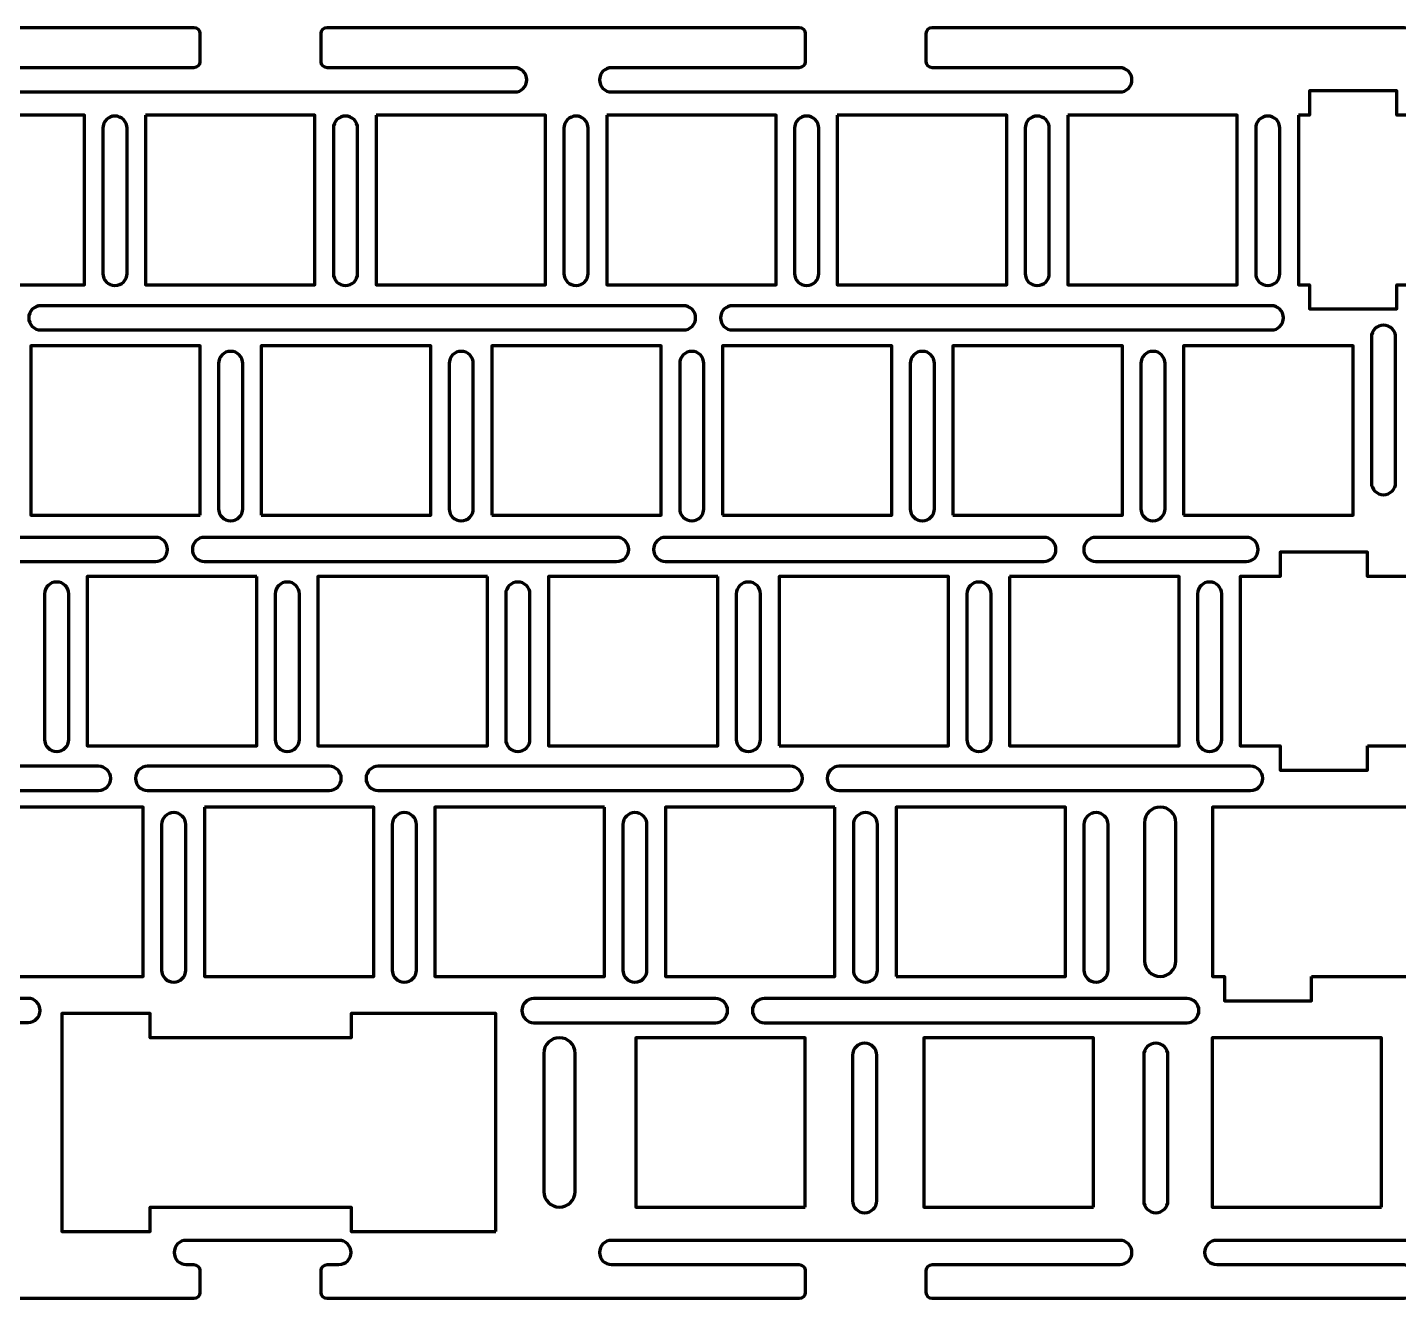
# Model space of a CAD drawing. Header units: millimetres. Extents: x -62 to 277, y -192 to -87.
# Drawn here: x 88.6 to 201.8, y -192.2 to -87.2 of the extents above; entities that cross this region are included whole.
import ezdxf

# ---------------------------------------------------------------- set-up
doc = ezdxf.new("R2010")
doc.units = ezdxf.units.MM
doc.header["$MEASUREMENT"] = 0
doc.layers.add('Layer 1', color=7, linetype='Continuous', lineweight=0)

msp = doc.modelspace()

# ---------------------------------------------------------------- linework, layer by layer
at = {"layer": 'Layer 1', "color": 18, "lineweight": 70, "true_color": 0x010101}
for points, knots in [([(274.63, -134.7), (274.63, -134.7), (276.71, -134.7), (276.71, -134.7), (276.98, -134.7), (277.21, -134.48), (277.21, -134.2), (277.21, -134.2), (277.21, -95.2), (277.21, -95.2), (277.21, -94.92), (276.98, -94.7), (276.71, -94.7), (276.71, -94.7), (274.63, -94.7), (274.63, -94.7), (274.35, -94.7), (274.13, -94.92), (274.13, -95.2), (274.13, -95.2), (274.13, -110.7), (274.13, -110.7), (274.13, -111.25), (273.68, -111.7), (273.13, -111.7), (272.57, -111.7), (272.13, -111.25), (272.13, -110.7), (272.13, -110.7), (272.13, -93.03), (272.13, -93.03), (272.13, -92.76), (271.9, -92.53), (271.63, -92.53), (271.63, -92.53), (232.02, -92.53), (232.02, -92.53), (231.47, -92.53), (231.02, -92.09), (231.02, -91.53), (231.02, -90.98), (231.47, -90.53), (232.02, -90.53), (232.02, -90.53), (252.31, -90.53), (252.31, -90.53), (252.58, -90.53), (252.81, -90.31), (252.81, -90.03), (252.81, -90.03), (252.81, -87.7), (252.81, -87.7), (252.81, -87.42), (252.58, -87.2), (252.31, -87.2), (252.31, -87.2), (213.31, -87.2), (213.31, -87.2), (213.03, -87.2), (212.81, -87.42), (212.81, -87.7), (212.81, -87.7), (212.81, -90.03), (212.81, -90.03), (212.81, -90.31), (213.03, -90.53), (213.31, -90.53), (213.31, -90.53), (214.62, -90.53), (214.62, -90.53), (215.17, -90.53), (215.62, -90.98), (215.62, -91.53), (215.62, -92.09), (215.17, -92.53), (214.62, -92.53), (214.62, -92.53), (212.81, -92.53), (212.81, -92.53), (212.81, -92.53), (203.31, -92.53), (203.31, -92.53), (203.03, -92.53), (202.81, -92.31), (202.81, -92.03), (202.81, -92.03), (202.81, -87.7), (202.81, -87.7), (202.81, -87.42), (202.58, -87.2), (202.31, -87.2), (202.31, -87.2), (163.31, -87.2), (163.31, -87.2), (163.03, -87.2), (162.81, -87.42), (162.81, -87.7), (162.81, -87.7), (162.81, -90.03), (162.81, -90.03), (162.81, -90.31), (163.03, -90.53), (163.31, -90.53), (163.31, -90.53), (178.81, -90.53), (178.81, -90.53), (179.36, -90.53), (179.81, -90.98), (179.81, -91.53), (179.81, -92.09), (179.36, -92.53), (178.81, -92.53), (178.81, -92.53), (162.81, -92.53), (162.81, -92.53), (162.81, -92.53), (136.81, -92.53), (136.81, -92.53), (136.26, -92.53), (135.81, -92.09), (135.81, -91.53), (135.81, -90.98), (136.26, -90.53), (136.81, -90.53), (136.81, -90.53), (152.31, -90.53), (152.31, -90.53), (152.58, -90.53), (152.81, -90.31), (152.81, -90.03), (152.81, -90.03), (152.81, -87.7), (152.81, -87.7), (152.81, -87.42), (152.58, -87.2), (152.31, -87.2), (152.31, -87.2), (113.31, -87.2), (113.31, -87.2), (113.03, -87.2), (112.81, -87.42), (112.81, -87.7), (112.81, -87.7), (112.81, -90.03), (112.81, -90.03), (112.81, -90.31), (113.03, -90.53), (113.31, -90.53), (113.31, -90.53), (128.81, -90.53), (128.81, -90.53), (129.36, -90.53), (129.81, -90.98), (129.81, -91.53), (129.81, -92.09), (129.36, -92.53), (128.81, -92.53), (128.81, -92.53), (112.81, -92.53), (112.81, -92.53), (112.81, -92.53), (86.81, -92.53), (86.81, -92.53), (86.26, -92.53), (85.81, -92.09), (85.81, -91.53), (85.81, -90.98), (86.26, -90.53), (86.81, -90.53), (86.81, -90.53), (102.31, -90.53), (102.31, -90.53), (102.58, -90.53), (102.81, -90.31), (102.81, -90.03), (102.81, -90.03), (102.81, -87.7), (102.81, -87.7), (102.81, -87.42), (102.58, -87.2), (102.31, -87.2), (102.31, -87.2), (63.31, -87.2), (63.31, -87.2), (63.03, -87.2), (62.81, -87.42), (62.81, -87.7), (62.81, -87.7), (62.81, -90.03), (62.81, -90.03), (62.81, -90.31), (63.03, -90.53), (63.31, -90.53), (63.31, -90.53), (78.81, -90.53), (78.81, -90.53), (79.36, -90.53), (79.81, -90.98), (79.81, -91.53), (79.81, -92.09), (79.36, -92.53), (78.81, -92.53), (78.81, -92.53), (62.81, -92.53), (62.81, -92.53), (62.81, -92.53), (36.81, -92.53), (36.81, -92.53), (36.26, -92.53), (35.81, -92.09), (35.81, -91.53), (35.81, -90.98), (36.26, -90.53), (36.81, -90.53), (36.81, -90.53), (52.31, -90.53), (52.31, -90.53), (52.58, -90.53), (52.81, -90.31), (52.81, -90.03), (52.81, -90.03), (52.81, -87.7), (52.81, -87.7), (52.81, -87.42), (52.58, -87.2), (52.31, -87.2), (52.31, -87.2), (13.31, -87.2), (13.31, -87.2), (13.03, -87.2), (12.81, -87.42), (12.81, -87.7), (12.81, -87.7), (12.81, -90.03), (12.81, -90.03), (12.81, -90.31), (13.03, -90.53), (13.31, -90.53), (13.31, -90.53), (28.81, -90.53), (28.81, -90.53), (29.36, -90.53), (29.81, -90.98), (29.81, -91.53), (29.81, -92.09), (29.36, -92.53), (28.81, -92.53), (28.81, -92.53), (13.08, -92.53), (13.08, -92.53), (13.08, -92.53), (12.81, -92.53), (12.81, -92.53), (12.81, -92.53), (-13.19, -92.53), (-13.19, -92.53), (-13.74, -92.53), (-14.19, -92.09), (-14.19, -91.53), (-14.19, -90.98), (-13.74, -90.53), (-13.19, -90.53), (-13.19, -90.53), (2.31, -90.53), (2.31, -90.53), (2.58, -90.53), (2.81, -90.31), (2.81, -90.03), (2.81, -90.03), (2.81, -87.7), (2.81, -87.7), (2.81, -87.42), (2.58, -87.2), (2.31, -87.2), (2.31, -87.2), (-38.89, -87.2), (-38.89, -87.2), (-39.17, -87.2), (-39.39, -87.42), (-39.39, -87.7), (-39.39, -87.7), (-39.39, -88.7), (-39.39, -88.7), (-39.39, -90.25), (-40.65, -91.5), (-42.19, -91.5), (-43.74, -91.5), (-44.99, -90.25), (-44.99, -88.7), (-44.99, -88.7), (-44.99, -87.7), (-44.99, -87.7), (-44.99, -87.42), (-45.22, -87.2), (-45.49, -87.2), (-45.49, -87.2), (-49.5, -87.2), (-49.5, -87.2), (-49.78, -87.2), (-50, -87.42), (-50, -87.7), (-50, -87.7), (-50, -90.03), (-50, -90.03), (-50, -90.31), (-49.78, -90.53), (-49.5, -90.53), (-49.5, -90.53), (-46.32, -90.53), (-46.32, -90.53), (-45.77, -90.53), (-45.32, -90.98), (-45.32, -91.53), (-45.32, -92.09), (-45.77, -92.53), (-46.32, -92.53), (-46.32, -92.53), (-55.02, -92.53), (-55.02, -92.53), (-55.3, -92.53), (-55.52, -92.76), (-55.52, -93.03), (-55.52, -93.03), (-55.52, -110.7), (-55.52, -110.7), (-55.52, -111.25), (-55.97, -111.7), (-56.52, -111.7), (-57.07, -111.7), (-57.52, -111.25), (-57.52, -110.7), (-57.52, -110.7), (-57.52, -95.2), (-57.52, -95.2), (-57.52, -94.92), (-57.75, -94.7), (-58.02, -94.7), (-58.02, -94.7), (-61.09, -94.7), (-61.09, -94.7), (-61.37, -94.7), (-61.59, -94.92), (-61.59, -95.2), (-61.59, -95.2), (-61.59, -134.2), (-61.59, -134.2), (-61.59, -134.48), (-61.37, -134.7), (-61.09, -134.7), (-61.09, -134.7), (-58.02, -134.7), (-58.02, -134.7), (-57.75, -134.7), (-57.52, -134.48), (-57.52, -134.2), (-57.52, -134.2), (-57.52, -118.7), (-57.52, -118.7), (-57.52, -118.15), (-57.07, -117.7), (-56.52, -117.7), (-55.97, -117.7), (-55.52, -118.15), (-55.52, -118.7), (-55.52, -118.7), (-55.52, -160.7), (-55.52, -160.7), (-55.52, -161.25), (-55.97, -161.7), (-56.52, -161.7), (-57.07, -161.7), (-57.52, -161.25), (-57.52, -160.7), (-57.52, -160.7), (-57.52, -145.2), (-57.52, -145.2), (-57.52, -144.92), (-57.75, -144.7), (-58.02, -144.7), (-58.02, -144.7), (-61.09, -144.7), (-61.09, -144.7), (-61.37, -144.7), (-61.59, -144.92), (-61.59, -145.2), (-61.59, -145.2), (-61.59, -184.2), (-61.59, -184.2), (-61.59, -184.48), (-61.37, -184.7), (-61.09, -184.7), (-61.09, -184.7), (-58.02, -184.7), (-58.02, -184.7), (-57.75, -184.7), (-57.52, -184.48), (-57.52, -184.2), (-57.52, -184.2), (-57.52, -168.7), (-57.52, -168.7), (-57.52, -168.15), (-57.07, -167.7), (-56.52, -167.7), (-55.97, -167.7), (-55.52, -168.15), (-55.52, -168.7), (-55.52, -168.7), (-55.52, -186.89), (-55.52, -186.89), (-55.52, -187.17), (-55.3, -187.39), (-55.02, -187.39), (-55.02, -187.39), (-21.19, -187.39), (-21.19, -187.39), (-20.64, -187.39), (-20.19, -187.84), (-20.19, -188.39), (-20.19, -188.95), (-20.64, -189.39), (-21.19, -189.39), (-21.19, -189.39), (-36.69, -189.39), (-36.69, -189.39), (-36.97, -189.39), (-37.19, -189.62), (-37.19, -189.89), (-37.19, -189.89), (-37.19, -191.7), (-37.19, -191.7), (-37.19, -191.98), (-36.97, -192.2), (-36.69, -192.2), (-36.69, -192.2), (2.31, -192.2), (2.31, -192.2), (2.58, -192.2), (2.81, -191.98), (2.81, -191.7), (2.81, -191.7), (2.81, -189.89), (2.81, -189.89), (2.81, -189.62), (2.58, -189.39), (2.31, -189.39), (2.31, -189.39), (-13.19, -189.39), (-13.19, -189.39), (-13.74, -189.39), (-14.19, -188.95), (-14.19, -188.39), (-14.19, -187.84), (-13.74, -187.39), (-13.19, -187.39), (-13.19, -187.39), (16.38, -187.39), (16.38, -187.39), (16.93, -187.39), (17.38, -187.84), (17.38, -188.39), (17.38, -188.95), (16.93, -189.39), (16.38, -189.39), (16.38, -189.39), (13.31, -189.39), (13.31, -189.39), (13.03, -189.39), (12.81, -189.62), (12.81, -189.89), (12.81, -189.89), (12.81, -191.7), (12.81, -191.7), (12.81, -191.98), (13.03, -192.2), (13.31, -192.2), (13.31, -192.2), (52.31, -192.2), (52.31, -192.2), (52.58, -192.2), (52.81, -191.98), (52.81, -191.7), (52.81, -191.7), (52.81, -187.89), (52.81, -187.89), (52.81, -187.62), (53.03, -187.39), (53.31, -187.39), (53.31, -187.39), (78.81, -187.39), (78.81, -187.39), (79.36, -187.39), (79.81, -187.84), (79.81, -188.39), (79.81, -188.95), (79.36, -189.39), (78.81, -189.39), (78.81, -189.39), (63.31, -189.39), (63.31, -189.39), (63.03, -189.39), (62.81, -189.62), (62.81, -189.89), (62.81, -189.89), (62.81, -191.7), (62.81, -191.7), (62.81, -191.98), (63.03, -192.2), (63.31, -192.2), (63.31, -192.2), (102.31, -192.2), (102.31, -192.2), (102.58, -192.2), (102.81, -191.98), (102.81, -191.7), (102.81, -191.7), (102.81, -189.89), (102.81, -189.89), (102.81, -189.62), (102.58, -189.39), (102.31, -189.39), (102.31, -189.39), (101.67, -189.39), (101.67, -189.39), (101.11, -189.39), (100.67, -188.95), (100.67, -188.39), (100.67, -187.84), (101.11, -187.39), (101.67, -187.39), (101.67, -187.39), (114.29, -187.39), (114.29, -187.39), (114.84, -187.39), (115.29, -187.84), (115.29, -188.39), (115.29, -188.95), (114.84, -189.39), (114.29, -189.39), (114.29, -189.39), (113.31, -189.39), (113.31, -189.39), (113.03, -189.39), (112.81, -189.62), (112.81, -189.89), (112.81, -189.89), (112.81, -191.7), (112.81, -191.7), (112.81, -191.98), (113.03, -192.2), (113.31, -192.2), (113.31, -192.2), (152.31, -192.2), (152.31, -192.2), (152.58, -192.2), (152.81, -191.98), (152.81, -191.7), (152.81, -191.7), (152.81, -189.89), (152.81, -189.89), (152.81, -189.62), (152.58, -189.39), (152.31, -189.39), (152.31, -189.39), (136.81, -189.39), (136.81, -189.39), (136.26, -189.39), (135.81, -188.95), (135.81, -188.39), (135.81, -187.84), (136.26, -187.39), (136.81, -187.39), (136.81, -187.39), (178.81, -187.39), (178.81, -187.39), (179.36, -187.39), (179.81, -187.84), (179.81, -188.39), (179.81, -188.95), (179.36, -189.39), (178.81, -189.39), (178.81, -189.39), (163.31, -189.39), (163.31, -189.39), (163.03, -189.39), (162.81, -189.62), (162.81, -189.89), (162.81, -189.89), (162.81, -191.7), (162.81, -191.7), (162.81, -191.98), (163.03, -192.2), (163.31, -192.2), (163.31, -192.2), (202.31, -192.2), (202.31, -192.2), (202.58, -192.2), (202.81, -191.98), (202.81, -191.7), (202.81, -191.7), (202.81, -189.89), (202.81, -189.89), (202.81, -189.62), (202.58, -189.39), (202.31, -189.39), (202.31, -189.39), (186.81, -189.39), (186.81, -189.39), (186.26, -189.39), (185.81, -188.95), (185.81, -188.39), (185.81, -187.84), (186.26, -187.39), (186.81, -187.39), (186.81, -187.39), (228.81, -187.39), (228.81, -187.39), (229.36, -187.39), (229.81, -187.84), (229.81, -188.39), (229.81, -188.95), (229.36, -189.39), (228.81, -189.39), (228.81, -189.39), (213.31, -189.39), (213.31, -189.39), (213.03, -189.39), (212.81, -189.62), (212.81, -189.89), (212.81, -189.89), (212.81, -191.7), (212.81, -191.7), (212.81, -191.98), (213.03, -192.2), (213.31, -192.2), (213.31, -192.2), (254.51, -192.2), (254.51, -192.2), (254.78, -192.2), (255.01, -191.98), (255.01, -191.7), (255.01, -191.7), (255.01, -190.7), (255.01, -190.7), (255.01, -189.15), (256.26, -187.9), (257.81, -187.9), (259.35, -187.9), (260.61, -189.15), (260.61, -190.7), (260.61, -190.7), (260.61, -191.7), (260.61, -191.7), (260.61, -191.98), (260.83, -192.2), (261.11, -192.2), (261.11, -192.2), (263.33, -192.2), (263.33, -192.2), (263.6, -192.2), (263.83, -191.98), (263.83, -191.7), (263.83, -191.7), (263.83, -187.89), (263.83, -187.89), (263.83, -187.62), (264.05, -187.39), (264.33, -187.39), (264.33, -187.39), (271.63, -187.39), (271.63, -187.39), (271.9, -187.39), (272.13, -187.17), (272.13, -186.89), (272.13, -186.89), (272.13, -168.7), (272.13, -168.7), (272.13, -168.15), (272.57, -167.7), (273.13, -167.7), (273.68, -167.7), (274.13, -168.15), (274.13, -168.7), (274.13, -168.7), (274.13, -184.2), (274.13, -184.2), (274.13, -184.48), (274.35, -184.7), (274.63, -184.7), (274.63, -184.7), (276.71, -184.7), (276.71, -184.7), (276.98, -184.7), (277.21, -184.48), (277.21, -184.2), (277.21, -184.2), (277.21, -145.2), (277.21, -145.2), (277.21, -144.92), (276.98, -144.7), (276.71, -144.7), (276.71, -144.7), (274.63, -144.7), (274.63, -144.7), (274.35, -144.7), (274.13, -144.92), (274.13, -145.2), (274.13, -145.2), (274.13, -160.7), (274.13, -160.7), (274.13, -161.25), (273.68, -161.7), (273.13, -161.7), (272.57, -161.7), (272.13, -161.25), (272.13, -160.7), (272.13, -160.7), (272.13, -134.7), (272.13, -134.7), (272.13, -134.7), (272.13, -118.7), (272.13, -118.7), (272.13, -118.15), (272.57, -117.7), (273.13, -117.7), (273.68, -117.7), (274.13, -118.15), (274.13, -118.7), (274.13, -118.7), (274.13, -134.2), (274.13, -134.2), (274.13, -134.48), (274.35, -134.7), (274.63, -134.7)], [0, 0, 0, 0, 1, 1, 1, 2, 2, 2, 3, 3, 3, 4, 4, 4, 5, 5, 5, 6, 6, 6, 7, 7, 7, 8, 8, 8, 9, 9, 9, 10, 10, 10, 11, 11, 11, 12, 12, 12, 13, 13, 13, 14, 14, 14, 15, 15, 15, 16, 16, 16, 17, 17, 17, 18, 18, 18, 19, 19, 19, 20, 20, 20, 21, 21, 21, 22, 22, 22, 23, 23, 23, 24, 24, 24, 25, 25, 25, 26, 26, 26, 27, 27, 27, 28, 28, 28, 29, 29, 29, 30, 30, 30, 31, 31, 31, 32, 32, 32, 33, 33, 33, 34, 34, 34, 35, 35, 35, 36, 36, 36, 37, 37, 37, 38, 38, 38, 39, 39, 39, 40, 40, 40, 41, 41, 41, 42, 42, 42, 43, 43, 43, 44, 44, 44, 45, 45, 45, 46, 46, 46, 47, 47, 47, 48, 48, 48, 49, 49, 49, 50, 50, 50, 51, 51, 51, 52, 52, 52, 53, 53, 53, 54, 54, 54, 55, 55, 55, 56, 56, 56, 57, 57, 57, 58, 58, 58, 59, 59, 59, 60, 60, 60, 61, 61, 61, 62, 62, 62, 63, 63, 63, 64, 64, 64, 65, 65, 65, 66, 66, 66, 67, 67, 67, 68, 68, 68, 69, 69, 69, 70, 70, 70, 71, 71, 71, 72, 72, 72, 73, 73, 73, 74, 74, 74, 75, 75, 75, 76, 76, 76, 77, 77, 77, 78, 78, 78, 79, 79, 79, 80, 80, 80, 81, 81, 81, 82, 82, 82, 83, 83, 83, 84, 84, 84, 85, 85, 85, 86, 86, 86, 87, 87, 87, 88, 88, 88, 89, 89, 89, 90, 90, 90, 91, 91, 91, 92, 92, 92, 93, 93, 93, 94, 94, 94, 95, 95, 95, 96, 96, 96, 97, 97, 97, 98, 98, 98, 99, 99, 99, 100, 100, 100, 101, 101, 101, 102, 102, 102, 103, 103, 103, 104, 104, 104, 105, 105, 105, 106, 106, 106, 107, 107, 107, 108, 108, 108, 109, 109, 109, 110, 110, 110, 111, 111, 111, 112, 112, 112, 113, 113, 113, 114, 114, 114, 115, 115, 115, 116, 116, 116, 117, 117, 117, 118, 118, 118, 119, 119, 119, 120, 120, 120, 121, 121, 121, 122, 122, 122, 123, 123, 123, 124, 124, 124, 125, 125, 125, 126, 126, 126, 127, 127, 127, 128, 128, 128, 129, 129, 129, 130, 130, 130, 131, 131, 131, 132, 132, 132, 133, 133, 133, 134, 134, 134, 135, 135, 135, 136, 136, 136, 137, 137, 137, 138, 138, 138, 139, 139, 139, 140, 140, 140, 141, 141, 141, 142, 142, 142, 143, 143, 143, 144, 144, 144, 145, 145, 145, 146, 146, 146, 147, 147, 147, 148, 148, 148, 149, 149, 149, 150, 150, 150, 151, 151, 151, 152, 152, 152, 153, 153, 153, 154, 154, 154, 155, 155, 155, 156, 156, 156, 157, 157, 157, 158, 158, 158, 159, 159, 159, 160, 160, 160, 161, 161, 161, 162, 162, 162, 163, 163, 163, 164, 164, 164, 165, 165, 165, 166, 166, 166, 167, 167, 167, 168, 168, 168, 169, 169, 169, 170, 170, 170, 171, 171, 171, 172, 172, 172, 173, 173, 173, 174, 174, 174, 175, 175, 175, 176, 176, 176, 177, 177, 177, 178, 178, 178, 179, 179, 179, 180, 180, 180, 181, 181, 181, 182, 182, 182, 183, 183, 183, 184, 184, 184, 185, 185, 185, 186, 186, 186, 187, 187, 187, 188, 188, 188, 189, 189, 189, 190, 190, 190, 191, 191, 191, 192, 192, 192, 193, 193, 193, 194, 194, 194, 195, 195, 195, 196, 196, 196, 197, 197, 197, 198, 198, 198, 199, 199, 199, 200, 200, 200, 201, 201, 201, 202, 202, 202, 203, 203, 203, 204, 204, 204, 205, 205, 205, 206, 206, 206, 207, 207, 207, 208, 208, 208, 209, 209, 209, 210, 210, 210, 211, 211, 211, 212, 212, 212, 213, 213, 213, 214, 214, 214, 215, 215, 215, 216, 216, 216, 217, 217, 217, 218, 218, 218, 219, 219, 219, 220, 220, 220, 221, 221, 221, 222, 222, 222, 223, 223, 223, 224, 224, 224, 225, 225, 225, 226, 226, 226, 227, 227, 227, 228, 228, 228, 229, 229, 229, 230, 230, 230, 231, 231, 231, 232, 232, 232, 233, 233, 233, 234, 234, 234, 235, 235, 235, 236, 236, 236, 237, 237, 237, 238, 238, 238, 239, 239, 239, 240, 240, 240, 241, 241, 241, 242, 242, 242, 243, 243, 243, 244, 244, 244, 244]), ([(193.56, -94.45), (193.56, -94.45), (194.48, -94.45), (194.48, -94.45), (194.48, -94.45), (194.48, -92.45), (194.48, -92.45), (194.48, -92.45), (201.68, -92.45), (201.68, -92.45), (201.68, -92.45), (201.68, -94.45), (201.68, -94.45), (201.68, -94.45), (218.48, -94.45), (218.48, -94.45), (218.48, -94.45), (218.48, -92.45), (218.48, -92.45), (218.48, -92.45), (225.68, -92.45), (225.68, -92.45), (225.68, -92.45), (225.68, -94.45), (225.68, -94.45), (225.68, -94.45), (226.61, -94.45), (226.61, -94.45), (226.61, -94.45), (226.61, -108.45), (226.61, -108.45), (226.61, -108.45), (225.68, -108.45), (225.68, -108.45), (225.68, -108.45), (225.68, -110.45), (225.68, -110.45), (225.68, -110.45), (218.48, -110.45), (218.48, -110.45), (218.48, -110.45), (218.48, -108.45), (218.48, -108.45), (218.48, -108.45), (201.68, -108.45), (201.68, -108.45), (201.68, -108.45), (201.68, -110.45), (201.68, -110.45), (201.68, -110.45), (194.48, -110.45), (194.48, -110.45), (194.48, -110.45), (194.48, -108.45), (194.48, -108.45), (194.48, -108.45), (193.56, -108.45), (193.56, -108.45), (193.56, -108.45), (193.56, -94.45), (193.56, -94.45)], [0, 0, 0, 0, 1, 1, 1, 2, 2, 2, 3, 3, 3, 4, 4, 4, 5, 5, 5, 6, 6, 6, 7, 7, 7, 8, 8, 8, 9, 9, 9, 10, 10, 10, 11, 11, 11, 12, 12, 12, 13, 13, 13, 14, 14, 14, 15, 15, 15, 16, 16, 16, 17, 17, 17, 18, 18, 18, 19, 19, 19, 20, 20, 20, 20]), ([(79.26, -94.45), (79.26, -94.45), (93.26, -94.45), (93.26, -94.45), (93.26, -94.45), (93.26, -108.45), (93.26, -108.45), (93.26, -108.45), (79.26, -108.45), (79.26, -108.45), (79.26, -108.45), (79.26, -94.45), (79.26, -94.45)], [0, 0, 0, 0, 1, 1, 1, 2, 2, 2, 3, 3, 3, 4, 4, 4, 4]), ([(94.78, -95.52), (94.78, -94.97), (95.23, -94.52), (95.78, -94.52), (96.34, -94.52), (96.78, -94.97), (96.78, -95.52), (96.78, -95.52), (96.78, -107.52), (96.78, -107.52), (96.78, -108.08), (96.34, -108.52), (95.78, -108.52), (95.23, -108.52), (94.78, -108.08), (94.78, -107.52), (94.78, -107.52), (94.78, -95.52), (94.78, -95.52)], [0, 0, 0, 0, 1, 1, 1, 2, 2, 2, 3, 3, 3, 4, 4, 4, 5, 5, 5, 6, 6, 6, 6]), ([(98.31, -94.45), (98.31, -94.45), (112.31, -94.45), (112.31, -94.45), (112.31, -94.45), (112.31, -108.45), (112.31, -108.45), (112.31, -108.45), (98.31, -108.45), (98.31, -108.45), (98.31, -108.45), (98.31, -94.45), (98.31, -94.45)], [0, 0, 0, 0, 1, 1, 1, 2, 2, 2, 3, 3, 3, 4, 4, 4, 4]), ([(113.83, -95.52), (113.83, -94.97), (114.28, -94.52), (114.83, -94.52), (115.39, -94.52), (115.83, -94.97), (115.83, -95.52), (115.83, -95.52), (115.83, -107.52), (115.83, -107.52), (115.83, -108.08), (115.39, -108.52), (114.83, -108.52), (114.28, -108.52), (113.83, -108.08), (113.83, -107.52), (113.83, -107.52), (113.83, -95.52), (113.83, -95.52)], [0, 0, 0, 0, 1, 1, 1, 2, 2, 2, 3, 3, 3, 4, 4, 4, 5, 5, 5, 6, 6, 6, 6]), ([(117.36, -94.45), (117.36, -94.45), (131.36, -94.45), (131.36, -94.45), (131.36, -94.45), (131.36, -108.45), (131.36, -108.45), (131.36, -108.45), (117.36, -108.45), (117.36, -108.45), (117.36, -108.45), (117.36, -94.45), (117.36, -94.45)], [0, 0, 0, 0, 1, 1, 1, 2, 2, 2, 3, 3, 3, 4, 4, 4, 4]), ([(132.88, -95.52), (132.88, -94.97), (133.33, -94.52), (133.88, -94.52), (134.44, -94.52), (134.88, -94.97), (134.88, -95.52), (134.88, -95.52), (134.88, -107.52), (134.88, -107.52), (134.88, -108.08), (134.44, -108.52), (133.88, -108.52), (133.33, -108.52), (132.88, -108.08), (132.88, -107.52), (132.88, -107.52), (132.88, -95.52), (132.88, -95.52)], [0, 0, 0, 0, 1, 1, 1, 2, 2, 2, 3, 3, 3, 4, 4, 4, 5, 5, 5, 6, 6, 6, 6]), ([(136.41, -94.45), (136.41, -94.45), (150.41, -94.45), (150.41, -94.45), (150.41, -94.45), (150.41, -108.45), (150.41, -108.45), (150.41, -108.45), (136.41, -108.45), (136.41, -108.45), (136.41, -108.45), (136.41, -94.45), (136.41, -94.45)], [0, 0, 0, 0, 1, 1, 1, 2, 2, 2, 3, 3, 3, 4, 4, 4, 4]), ([(151.93, -95.52), (151.93, -94.97), (152.38, -94.52), (152.93, -94.52), (153.49, -94.52), (153.93, -94.97), (153.93, -95.52), (153.93, -95.52), (153.93, -107.52), (153.93, -107.52), (153.93, -108.08), (153.49, -108.52), (152.93, -108.52), (152.38, -108.52), (151.93, -108.08), (151.93, -107.52), (151.93, -107.52), (151.93, -95.52), (151.93, -95.52)], [0, 0, 0, 0, 1, 1, 1, 2, 2, 2, 3, 3, 3, 4, 4, 4, 5, 5, 5, 6, 6, 6, 6]), ([(155.46, -94.45), (155.46, -94.45), (169.46, -94.45), (169.46, -94.45), (169.46, -94.45), (169.46, -108.45), (169.46, -108.45), (169.46, -108.45), (155.46, -108.45), (155.46, -108.45), (155.46, -108.45), (155.46, -94.45), (155.46, -94.45)], [0, 0, 0, 0, 1, 1, 1, 2, 2, 2, 3, 3, 3, 4, 4, 4, 4]), ([(170.98, -95.52), (170.98, -94.97), (171.43, -94.52), (171.98, -94.52), (172.54, -94.52), (172.98, -94.97), (172.98, -95.52), (172.98, -95.52), (172.98, -107.52), (172.98, -107.52), (172.98, -108.08), (172.54, -108.52), (171.98, -108.52), (171.43, -108.52), (170.98, -108.08), (170.98, -107.52), (170.98, -107.52), (170.98, -95.52), (170.98, -95.52)], [0, 0, 0, 0, 1, 1, 1, 2, 2, 2, 3, 3, 3, 4, 4, 4, 5, 5, 5, 6, 6, 6, 6]), ([(174.51, -94.45), (174.51, -94.45), (188.51, -94.45), (188.51, -94.45), (188.51, -94.45), (188.51, -108.45), (188.51, -108.45), (188.51, -108.45), (174.51, -108.45), (174.51, -108.45), (174.51, -108.45), (174.51, -94.45), (174.51, -94.45)], [0, 0, 0, 0, 1, 1, 1, 2, 2, 2, 3, 3, 3, 4, 4, 4, 4]), ([(190.03, -95.52), (190.03, -94.97), (190.48, -94.52), (191.03, -94.52), (191.59, -94.52), (192.03, -94.97), (192.03, -95.52), (192.03, -95.52), (192.03, -107.52), (192.03, -107.52), (192.03, -108.08), (191.59, -108.52), (191.03, -108.52), (190.48, -108.52), (190.03, -108.08), (190.03, -107.52), (190.03, -107.52), (190.03, -95.52), (190.03, -95.52)], [0, 0, 0, 0, 1, 1, 1, 2, 2, 2, 3, 3, 3, 4, 4, 4, 5, 5, 5, 6, 6, 6, 6]), ([(142.76, -110.19), (143.31, -110.19), (143.76, -110.64), (143.76, -111.19), (143.76, -111.74), (143.31, -112.19), (142.76, -112.19), (142.76, -112.19), (89.66, -112.19), (89.66, -112.19), (89.1, -112.19), (88.66, -111.74), (88.66, -111.19), (88.66, -110.64), (89.1, -110.19), (89.66, -110.19), (89.66, -110.19), (142.76, -110.19), (142.76, -110.19)], [0, 0, 0, 0, 1, 1, 1, 2, 2, 2, 3, 3, 3, 4, 4, 4, 5, 5, 5, 6, 6, 6, 6]), ([(191.33, -112.19), (191.33, -112.19), (146.81, -112.19), (146.81, -112.19), (146.25, -112.19), (145.81, -111.74), (145.81, -111.19), (145.81, -110.64), (146.25, -110.19), (146.81, -110.19), (146.81, -110.19), (191.33, -110.19), (191.33, -110.19), (191.88, -110.19), (192.33, -110.64), (192.33, -111.19), (192.33, -111.74), (191.88, -112.19), (191.33, -112.19)], [0, 0, 0, 0, 1, 1, 1, 2, 2, 2, 3, 3, 3, 4, 4, 4, 5, 5, 5, 6, 6, 6, 6]), ([(199.59, -124.8), (199.59, -124.8), (199.59, -112.8), (199.59, -112.8), (199.59, -112.25), (200.04, -111.8), (200.59, -111.8), (201.15, -111.8), (201.59, -112.25), (201.59, -112.8), (201.59, -112.8), (201.59, -124.8), (201.59, -124.8), (201.59, -125.35), (201.15, -125.8), (200.59, -125.8), (200.04, -125.8), (199.59, -125.35), (199.59, -124.8)], [0, 0, 0, 0, 1, 1, 1, 2, 2, 2, 3, 3, 3, 4, 4, 4, 5, 5, 5, 6, 6, 6, 6]), ([(102.82, -127.5), (102.82, -127.5), (88.82, -127.5), (88.82, -127.5), (88.82, -127.5), (88.82, -113.5), (88.82, -113.5), (88.82, -113.5), (102.82, -113.5), (102.82, -113.5), (102.82, -113.5), (102.82, -127.5), (102.82, -127.5)], [0, 0, 0, 0, 1, 1, 1, 2, 2, 2, 3, 3, 3, 4, 4, 4, 4]), ([(104.34, -126.96), (104.34, -126.96), (104.34, -114.96), (104.34, -114.96), (104.34, -114.4), (104.79, -113.96), (105.34, -113.96), (105.9, -113.96), (106.34, -114.4), (106.34, -114.96), (106.34, -114.96), (106.34, -126.96), (106.34, -126.96), (106.34, -127.51), (105.9, -127.96), (105.34, -127.96), (104.79, -127.96), (104.34, -127.51), (104.34, -126.96)], [0, 0, 0, 0, 1, 1, 1, 2, 2, 2, 3, 3, 3, 4, 4, 4, 5, 5, 5, 6, 6, 6, 6]), ([(107.87, -127.5), (107.87, -127.5), (107.87, -113.5), (107.87, -113.5), (107.87, -113.5), (121.87, -113.5), (121.87, -113.5), (121.87, -113.5), (121.87, -127.5), (121.87, -127.5), (121.87, -127.5), (107.87, -127.5), (107.87, -127.5)], [0, 0, 0, 0, 1, 1, 1, 2, 2, 2, 3, 3, 3, 4, 4, 4, 4]), ([(123.39, -126.96), (123.39, -126.96), (123.39, -114.96), (123.39, -114.96), (123.39, -114.4), (123.84, -113.96), (124.39, -113.96), (124.95, -113.96), (125.39, -114.4), (125.39, -114.96), (125.39, -114.96), (125.39, -126.96), (125.39, -126.96), (125.39, -127.51), (124.95, -127.96), (124.39, -127.96), (123.84, -127.96), (123.39, -127.51), (123.39, -126.96)], [0, 0, 0, 0, 1, 1, 1, 2, 2, 2, 3, 3, 3, 4, 4, 4, 5, 5, 5, 6, 6, 6, 6]), ([(126.92, -127.5), (126.92, -127.5), (126.92, -113.5), (126.92, -113.5), (126.92, -113.5), (140.92, -113.5), (140.92, -113.5), (140.92, -113.5), (140.92, -127.5), (140.92, -127.5), (140.92, -127.5), (126.92, -127.5), (126.92, -127.5)], [0, 0, 0, 0, 1, 1, 1, 2, 2, 2, 3, 3, 3, 4, 4, 4, 4]), ([(142.44, -126.96), (142.44, -126.96), (142.44, -114.96), (142.44, -114.96), (142.44, -114.4), (142.89, -113.96), (143.44, -113.96), (144, -113.96), (144.44, -114.4), (144.44, -114.96), (144.44, -114.96), (144.44, -126.96), (144.44, -126.96), (144.44, -127.51), (144, -127.96), (143.44, -127.96), (142.89, -127.96), (142.44, -127.51), (142.44, -126.96)], [0, 0, 0, 0, 1, 1, 1, 2, 2, 2, 3, 3, 3, 4, 4, 4, 5, 5, 5, 6, 6, 6, 6]), ([(145.97, -127.5), (145.97, -127.5), (145.97, -113.5), (145.97, -113.5), (145.97, -113.5), (159.97, -113.5), (159.97, -113.5), (159.97, -113.5), (159.97, -127.5), (159.97, -127.5), (159.97, -127.5), (145.97, -127.5), (145.97, -127.5)], [0, 0, 0, 0, 1, 1, 1, 2, 2, 2, 3, 3, 3, 4, 4, 4, 4]), ([(161.49, -126.96), (161.49, -126.96), (161.49, -114.96), (161.49, -114.96), (161.49, -114.4), (161.94, -113.96), (162.49, -113.96), (163.05, -113.96), (163.49, -114.4), (163.49, -114.96), (163.49, -114.96), (163.49, -126.96), (163.49, -126.96), (163.49, -127.51), (163.05, -127.96), (162.49, -127.96), (161.94, -127.96), (161.49, -127.51), (161.49, -126.96)], [0, 0, 0, 0, 1, 1, 1, 2, 2, 2, 3, 3, 3, 4, 4, 4, 5, 5, 5, 6, 6, 6, 6]), ([(165.02, -127.5), (165.02, -127.5), (165.02, -113.5), (165.02, -113.5), (165.02, -113.5), (179.02, -113.5), (179.02, -113.5), (179.02, -113.5), (179.02, -127.5), (179.02, -127.5), (179.02, -127.5), (165.02, -127.5), (165.02, -127.5)], [0, 0, 0, 0, 1, 1, 1, 2, 2, 2, 3, 3, 3, 4, 4, 4, 4]), ([(180.54, -126.96), (180.54, -126.96), (180.54, -114.96), (180.54, -114.96), (180.54, -114.4), (180.99, -113.96), (181.54, -113.96), (182.1, -113.96), (182.54, -114.4), (182.54, -114.96), (182.54, -114.96), (182.54, -126.96), (182.54, -126.96), (182.54, -127.51), (182.1, -127.96), (181.54, -127.96), (180.99, -127.96), (180.54, -127.51), (180.54, -126.96)], [0, 0, 0, 0, 1, 1, 1, 2, 2, 2, 3, 3, 3, 4, 4, 4, 5, 5, 5, 6, 6, 6, 6]), ([(184.07, -127.5), (184.07, -127.5), (184.07, -113.5), (184.07, -113.5), (184.07, -113.5), (198.07, -113.5), (198.07, -113.5), (198.07, -113.5), (198.07, -127.5), (198.07, -127.5), (198.07, -127.5), (184.07, -127.5), (184.07, -127.5)], [0, 0, 0, 0, 1, 1, 1, 2, 2, 2, 3, 3, 3, 4, 4, 4, 4]), ([(199.26, -146.55), (199.26, -146.55), (199.26, -148.55), (199.26, -148.55), (199.26, -148.55), (192.06, -148.55), (192.06, -148.55), (192.06, -148.55), (192.06, -146.55), (192.06, -146.55), (192.06, -146.55), (188.75, -146.55), (188.75, -146.55), (188.75, -146.55), (188.75, -132.55), (188.75, -132.55), (188.75, -132.55), (192.06, -132.55), (192.06, -132.55), (192.06, -132.55), (192.06, -130.55), (192.06, -130.55), (192.06, -130.55), (199.26, -130.55), (199.26, -130.55), (199.26, -130.55), (199.26, -132.55), (199.26, -132.55), (199.26, -132.55), (210.11, -132.55), (210.11, -132.55), (210.11, -132.55), (210.11, -127.5), (210.11, -127.5), (210.11, -127.5), (207.88, -127.5), (207.88, -127.5), (207.88, -127.5), (207.88, -113.5), (207.88, -113.5), (207.88, -113.5), (221.88, -113.5), (221.88, -113.5), (221.88, -113.5), (221.88, -114.53), (221.88, -114.53), (221.88, -114.53), (224.11, -114.53), (224.11, -114.53), (224.11, -114.53), (224.11, -145.73), (224.11, -145.73), (224.11, -145.73), (223.26, -145.73), (223.26, -145.73), (223.26, -145.73), (223.26, -148.55), (223.26, -148.55), (223.26, -148.55), (216.06, -148.55), (216.06, -148.55), (216.06, -148.55), (216.06, -146.55), (216.06, -146.55), (216.06, -146.55), (199.26, -146.55), (199.26, -146.55)], [0, 0, 0, 0, 1, 1, 1, 2, 2, 2, 3, 3, 3, 4, 4, 4, 5, 5, 5, 6, 6, 6, 7, 7, 7, 8, 8, 8, 9, 9, 9, 10, 10, 10, 11, 11, 11, 12, 12, 12, 13, 13, 13, 14, 14, 14, 15, 15, 15, 16, 16, 16, 17, 17, 17, 18, 18, 18, 19, 19, 19, 20, 20, 20, 21, 21, 21, 22, 22, 22, 22]), ([(99.13, -129.32), (99.68, -129.32), (100.13, -129.77), (100.13, -130.32), (100.13, -130.88), (99.68, -131.32), (99.13, -131.32), (99.13, -131.32), (65.08, -131.32), (65.08, -131.32), (64.53, -131.32), (64.08, -130.88), (64.08, -130.32), (64.08, -129.77), (64.53, -129.32), (65.08, -129.32), (65.08, -129.32), (99.13, -129.32), (99.13, -129.32)], [0, 0, 0, 0, 1, 1, 1, 2, 2, 2, 3, 3, 3, 4, 4, 4, 5, 5, 5, 6, 6, 6, 6]), ([(137.23, -129.32), (137.78, -129.32), (138.23, -129.77), (138.23, -130.32), (138.23, -130.88), (137.78, -131.32), (137.23, -131.32), (137.23, -131.32), (103.18, -131.32), (103.18, -131.32), (102.63, -131.32), (102.18, -130.88), (102.18, -130.32), (102.18, -129.77), (102.63, -129.32), (103.18, -129.32), (103.18, -129.32), (137.23, -129.32), (137.23, -129.32)], [0, 0, 0, 0, 1, 1, 1, 2, 2, 2, 3, 3, 3, 4, 4, 4, 5, 5, 5, 6, 6, 6, 6]), ([(141.28, -131.32), (140.73, -131.32), (140.28, -130.88), (140.28, -130.32), (140.28, -129.77), (140.73, -129.32), (141.28, -129.32), (141.28, -129.32), (172.53, -129.32), (172.53, -129.32), (173.08, -129.32), (173.53, -129.77), (173.53, -130.32), (173.53, -130.88), (173.08, -131.32), (172.53, -131.32), (172.53, -131.32), (141.28, -131.32), (141.28, -131.32)], [0, 0, 0, 0, 1, 1, 1, 2, 2, 2, 3, 3, 3, 4, 4, 4, 5, 5, 5, 6, 6, 6, 6]), ([(176.82, -131.32), (176.27, -131.32), (175.82, -130.88), (175.82, -130.32), (175.82, -129.77), (176.27, -129.32), (176.82, -129.32), (176.82, -129.32), (189.24, -129.32), (189.24, -129.32), (189.8, -129.32), (190.24, -129.77), (190.24, -130.32), (190.24, -130.88), (189.8, -131.32), (189.24, -131.32), (189.24, -131.32), (176.82, -131.32), (176.82, -131.32)], [0, 0, 0, 0, 1, 1, 1, 2, 2, 2, 3, 3, 3, 4, 4, 4, 5, 5, 5, 6, 6, 6, 6]), ([(91.97, -134.01), (91.97, -134.01), (91.97, -146.01), (91.97, -146.01), (91.97, -146.56), (91.53, -147.01), (90.97, -147.01), (90.42, -147.01), (89.97, -146.56), (89.97, -146.01), (89.97, -146.01), (89.97, -134.01), (89.97, -134.01), (89.97, -133.45), (90.42, -133.01), (90.97, -133.01), (91.53, -133.01), (91.97, -133.45), (91.97, -134.01)], [0, 0, 0, 0, 1, 1, 1, 2, 2, 2, 3, 3, 3, 4, 4, 4, 5, 5, 5, 6, 6, 6, 6]), ([(107.5, -132.55), (107.5, -132.55), (107.5, -146.55), (107.5, -146.55), (107.5, -146.55), (93.5, -146.55), (93.5, -146.55), (93.5, -146.55), (93.5, -132.55), (93.5, -132.55), (93.5, -132.55), (107.5, -132.55), (107.5, -132.55)], [0, 0, 0, 0, 1, 1, 1, 2, 2, 2, 3, 3, 3, 4, 4, 4, 4]), ([(111.02, -134.01), (111.02, -134.01), (111.02, -146.01), (111.02, -146.01), (111.02, -146.56), (110.58, -147.01), (110.02, -147.01), (109.47, -147.01), (109.02, -146.56), (109.02, -146.01), (109.02, -146.01), (109.02, -134.01), (109.02, -134.01), (109.02, -133.45), (109.47, -133.01), (110.02, -133.01), (110.58, -133.01), (111.02, -133.45), (111.02, -134.01)], [0, 0, 0, 0, 1, 1, 1, 2, 2, 2, 3, 3, 3, 4, 4, 4, 5, 5, 5, 6, 6, 6, 6]), ([(126.55, -132.55), (126.55, -132.55), (126.55, -146.55), (126.55, -146.55), (126.55, -146.55), (112.55, -146.55), (112.55, -146.55), (112.55, -146.55), (112.55, -132.55), (112.55, -132.55), (112.55, -132.55), (126.55, -132.55), (126.55, -132.55)], [0, 0, 0, 0, 1, 1, 1, 2, 2, 2, 3, 3, 3, 4, 4, 4, 4]), ([(130.07, -134.01), (130.07, -134.01), (130.07, -146.01), (130.07, -146.01), (130.07, -146.56), (129.63, -147.01), (129.07, -147.01), (128.52, -147.01), (128.07, -146.56), (128.07, -146.01), (128.07, -146.01), (128.07, -134.01), (128.07, -134.01), (128.07, -133.45), (128.52, -133.01), (129.07, -133.01), (129.63, -133.01), (130.07, -133.45), (130.07, -134.01)], [0, 0, 0, 0, 1, 1, 1, 2, 2, 2, 3, 3, 3, 4, 4, 4, 5, 5, 5, 6, 6, 6, 6]), ([(145.6, -132.55), (145.6, -132.55), (145.6, -146.55), (145.6, -146.55), (145.6, -146.55), (131.6, -146.55), (131.6, -146.55), (131.6, -146.55), (131.6, -132.55), (131.6, -132.55), (131.6, -132.55), (145.6, -132.55), (145.6, -132.55)], [0, 0, 0, 0, 1, 1, 1, 2, 2, 2, 3, 3, 3, 4, 4, 4, 4]), ([(147.12, -146.01), (147.12, -146.01), (147.12, -134.01), (147.12, -134.01), (147.12, -133.45), (147.57, -133.01), (148.12, -133.01), (148.68, -133.01), (149.12, -133.45), (149.12, -134.01), (149.12, -134.01), (149.12, -146.01), (149.12, -146.01), (149.12, -146.56), (148.68, -147.01), (148.12, -147.01), (147.57, -147.01), (147.12, -146.56), (147.12, -146.01)], [0, 0, 0, 0, 1, 1, 1, 2, 2, 2, 3, 3, 3, 4, 4, 4, 5, 5, 5, 6, 6, 6, 6]), ([(150.65, -146.55), (150.65, -146.55), (150.65, -132.55), (150.65, -132.55), (150.65, -132.55), (164.65, -132.55), (164.65, -132.55), (164.65, -132.55), (164.65, -146.55), (164.65, -146.55), (164.65, -146.55), (150.65, -146.55), (150.65, -146.55)], [0, 0, 0, 0, 1, 1, 1, 2, 2, 2, 3, 3, 3, 4, 4, 4, 4]), ([(168.17, -134.01), (168.17, -134.01), (168.17, -146.01), (168.17, -146.01), (168.17, -146.56), (167.73, -147.01), (167.17, -147.01), (166.62, -147.01), (166.17, -146.56), (166.17, -146.01), (166.17, -146.01), (166.17, -134.01), (166.17, -134.01), (166.17, -133.45), (166.62, -133.01), (167.17, -133.01), (167.73, -133.01), (168.17, -133.45), (168.17, -134.01)], [0, 0, 0, 0, 1, 1, 1, 2, 2, 2, 3, 3, 3, 4, 4, 4, 5, 5, 5, 6, 6, 6, 6]), ([(169.7, -132.55), (169.7, -132.55), (183.7, -132.55), (183.7, -132.55), (183.7, -132.55), (183.7, -146.55), (183.7, -146.55), (183.7, -146.55), (169.7, -146.55), (169.7, -146.55), (169.7, -146.55), (169.7, -132.55), (169.7, -132.55)], [0, 0, 0, 0, 1, 1, 1, 2, 2, 2, 3, 3, 3, 4, 4, 4, 4]), ([(187.22, -134.01), (187.22, -134.01), (187.22, -146.01), (187.22, -146.01), (187.22, -146.56), (186.78, -147.01), (186.22, -147.01), (185.67, -147.01), (185.22, -146.56), (185.22, -146.01), (185.22, -146.01), (185.22, -134.01), (185.22, -134.01), (185.22, -133.45), (185.67, -133.01), (186.22, -133.01), (186.78, -133.01), (187.22, -133.45), (187.22, -134.01)], [0, 0, 0, 0, 1, 1, 1, 2, 2, 2, 3, 3, 3, 4, 4, 4, 5, 5, 5, 6, 6, 6, 6]), ([(60.38, -150.23), (59.82, -150.23), (59.38, -149.78), (59.38, -149.23), (59.38, -148.68), (59.82, -148.23), (60.38, -148.23), (60.38, -148.23), (94.43, -148.23), (94.43, -148.23), (94.98, -148.23), (95.43, -148.68), (95.43, -149.23), (95.43, -149.78), (94.98, -150.23), (94.43, -150.23), (94.43, -150.23), (60.38, -150.23), (60.38, -150.23)], [0, 0, 0, 0, 1, 1, 1, 2, 2, 2, 3, 3, 3, 4, 4, 4, 5, 5, 5, 6, 6, 6, 6]), ([(98.48, -150.23), (97.92, -150.23), (97.48, -149.78), (97.48, -149.23), (97.48, -148.68), (97.92, -148.23), (98.48, -148.23), (98.48, -148.23), (113.48, -148.23), (113.48, -148.23), (114.03, -148.23), (114.48, -148.68), (114.48, -149.23), (114.48, -149.78), (114.03, -150.23), (113.48, -150.23), (113.48, -150.23), (98.48, -150.23), (98.48, -150.23)], [0, 0, 0, 0, 1, 1, 1, 2, 2, 2, 3, 3, 3, 4, 4, 4, 5, 5, 5, 6, 6, 6, 6]), ([(151.58, -150.23), (151.58, -150.23), (117.53, -150.23), (117.53, -150.23), (116.97, -150.23), (116.53, -149.78), (116.53, -149.23), (116.53, -148.68), (116.97, -148.23), (117.53, -148.23), (117.53, -148.23), (151.58, -148.23), (151.58, -148.23), (152.13, -148.23), (152.58, -148.68), (152.58, -149.23), (152.58, -149.78), (152.13, -150.23), (151.58, -150.23)], [0, 0, 0, 0, 1, 1, 1, 2, 2, 2, 3, 3, 3, 4, 4, 4, 5, 5, 5, 6, 6, 6, 6]), ([(155.63, -150.23), (155.07, -150.23), (154.63, -149.78), (154.63, -149.23), (154.63, -148.68), (155.07, -148.23), (155.63, -148.23), (155.63, -148.23), (189.61, -148.23), (189.61, -148.23), (190.16, -148.23), (190.61, -148.68), (190.61, -149.23), (190.61, -149.78), (190.16, -150.23), (189.61, -150.23), (189.61, -150.23), (155.63, -150.23), (155.63, -150.23)], [0, 0, 0, 0, 1, 1, 1, 2, 2, 2, 3, 3, 3, 4, 4, 4, 5, 5, 5, 6, 6, 6, 6]), ([(84.12, -151.6), (84.12, -151.6), (98.12, -151.6), (98.12, -151.6), (98.12, -151.6), (98.12, -165.6), (98.12, -165.6), (98.12, -165.6), (84.12, -165.6), (84.12, -165.6), (84.12, -165.6), (84.12, -151.6), (84.12, -151.6)], [0, 0, 0, 0, 1, 1, 1, 2, 2, 2, 3, 3, 3, 4, 4, 4, 4]), ([(103.17, -151.6), (103.17, -151.6), (117.17, -151.6), (117.17, -151.6), (117.17, -151.6), (117.17, -165.6), (117.17, -165.6), (117.17, -165.6), (103.17, -165.6), (103.17, -165.6), (103.17, -165.6), (103.17, -151.6), (103.17, -151.6)], [0, 0, 0, 0, 1, 1, 1, 2, 2, 2, 3, 3, 3, 4, 4, 4, 4]), ([(136.22, -151.6), (136.22, -151.6), (136.22, -165.6), (136.22, -165.6), (136.22, -165.6), (122.22, -165.6), (122.22, -165.6), (122.22, -165.6), (122.22, -151.6), (122.22, -151.6), (122.22, -151.6), (136.22, -151.6), (136.22, -151.6)], [0, 0, 0, 0, 1, 1, 1, 2, 2, 2, 3, 3, 3, 4, 4, 4, 4]), ([(155.27, -151.6), (155.27, -151.6), (155.27, -165.6), (155.27, -165.6), (155.27, -165.6), (141.27, -165.6), (141.27, -165.6), (141.27, -165.6), (141.27, -151.6), (141.27, -151.6), (141.27, -151.6), (155.27, -151.6), (155.27, -151.6)], [0, 0, 0, 0, 1, 1, 1, 2, 2, 2, 3, 3, 3, 4, 4, 4, 4]), ([(160.32, -165.6), (160.32, -165.6), (160.32, -151.6), (160.32, -151.6), (160.32, -151.6), (174.32, -151.6), (174.32, -151.6), (174.32, -151.6), (174.32, -165.6), (174.32, -165.6), (174.32, -165.6), (160.32, -165.6), (160.32, -165.6)], [0, 0, 0, 0, 1, 1, 1, 2, 2, 2, 3, 3, 3, 4, 4, 4, 4]), ([(180.84, -164.3), (180.84, -164.3), (180.84, -152.9), (180.84, -152.9), (180.84, -152.18), (181.42, -151.6), (182.14, -151.6), (182.86, -151.6), (183.44, -152.18), (183.44, -152.9), (183.44, -152.9), (183.44, -164.3), (183.44, -164.3), (183.44, -165.02), (182.86, -165.6), (182.14, -165.6), (181.42, -165.6), (180.84, -165.02), (180.84, -164.3)], [0, 0, 0, 0, 1, 1, 1, 2, 2, 2, 3, 3, 3, 4, 4, 4, 5, 5, 5, 6, 6, 6, 6]), ([(194.64, -165.6), (194.64, -165.6), (194.64, -167.6), (194.64, -167.6), (194.64, -167.6), (187.44, -167.6), (187.44, -167.6), (187.44, -167.6), (187.44, -165.6), (187.44, -165.6), (187.44, -165.6), (186.46, -165.6), (186.46, -165.6), (186.46, -165.6), (186.46, -151.6), (186.46, -151.6), (186.46, -151.6), (226.61, -151.6), (226.61, -151.6), (226.61, -151.6), (226.61, -165.6), (226.61, -165.6), (226.61, -165.6), (218.64, -165.6), (218.64, -165.6), (218.64, -165.6), (218.64, -167.6), (218.64, -167.6), (218.64, -167.6), (211.44, -167.6), (211.44, -167.6), (211.44, -167.6), (211.44, -165.6), (211.44, -165.6), (211.44, -165.6), (194.64, -165.6), (194.64, -165.6)], [0, 0, 0, 0, 1, 1, 1, 2, 2, 2, 3, 3, 3, 4, 4, 4, 5, 5, 5, 6, 6, 6, 7, 7, 7, 8, 8, 8, 9, 9, 9, 10, 10, 10, 11, 11, 11, 12, 12, 12, 12]), ([(101.64, -153.06), (101.64, -153.06), (101.64, -165.06), (101.64, -165.06), (101.64, -165.61), (101.2, -166.06), (100.64, -166.06), (100.09, -166.06), (99.64, -165.61), (99.64, -165.06), (99.64, -165.06), (99.64, -153.06), (99.64, -153.06), (99.64, -152.5), (100.09, -152.06), (100.64, -152.06), (101.2, -152.06), (101.64, -152.5), (101.64, -153.06)], [0, 0, 0, 0, 1, 1, 1, 2, 2, 2, 3, 3, 3, 4, 4, 4, 5, 5, 5, 6, 6, 6, 6]), ([(120.69, -153.06), (120.69, -153.06), (120.69, -165.06), (120.69, -165.06), (120.69, -165.61), (120.25, -166.06), (119.69, -166.06), (119.14, -166.06), (118.69, -165.61), (118.69, -165.06), (118.69, -165.06), (118.69, -153.06), (118.69, -153.06), (118.69, -152.5), (119.14, -152.06), (119.69, -152.06), (120.25, -152.06), (120.69, -152.5), (120.69, -153.06)], [0, 0, 0, 0, 1, 1, 1, 2, 2, 2, 3, 3, 3, 4, 4, 4, 5, 5, 5, 6, 6, 6, 6]), ([(139.74, -153.06), (139.74, -153.06), (139.74, -165.06), (139.74, -165.06), (139.74, -165.61), (139.3, -166.06), (138.74, -166.06), (138.19, -166.06), (137.74, -165.61), (137.74, -165.06), (137.74, -165.06), (137.74, -153.06), (137.74, -153.06), (137.74, -152.5), (138.19, -152.06), (138.74, -152.06), (139.3, -152.06), (139.74, -152.5), (139.74, -153.06)], [0, 0, 0, 0, 1, 1, 1, 2, 2, 2, 3, 3, 3, 4, 4, 4, 5, 5, 5, 6, 6, 6, 6]), ([(156.79, -165.06), (156.79, -165.06), (156.79, -153.06), (156.79, -153.06), (156.79, -152.5), (157.24, -152.06), (157.79, -152.06), (158.35, -152.06), (158.79, -152.5), (158.79, -153.06), (158.79, -153.06), (158.79, -165.06), (158.79, -165.06), (158.79, -165.61), (158.35, -166.06), (157.79, -166.06), (157.24, -166.06), (156.79, -165.61), (156.79, -165.06)], [0, 0, 0, 0, 1, 1, 1, 2, 2, 2, 3, 3, 3, 4, 4, 4, 5, 5, 5, 6, 6, 6, 6]), ([(175.84, -165.06), (175.84, -165.06), (175.84, -153.06), (175.84, -153.06), (175.84, -152.5), (176.29, -152.06), (176.84, -152.06), (177.4, -152.06), (177.84, -152.5), (177.84, -153.06), (177.84, -153.06), (177.84, -165.06), (177.84, -165.06), (177.84, -165.61), (177.4, -166.06), (176.84, -166.06), (176.29, -166.06), (175.84, -165.61), (175.84, -165.06)], [0, 0, 0, 0, 1, 1, 1, 2, 2, 2, 3, 3, 3, 4, 4, 4, 5, 5, 5, 6, 6, 6, 6]), ([(88.6, -169.4), (88.6, -169.4), (54.55, -169.4), (54.55, -169.4), (54, -169.4), (53.55, -168.95), (53.55, -168.4), (53.55, -167.85), (54, -167.4), (54.55, -167.4), (54.55, -167.4), (88.6, -167.4), (88.6, -167.4), (89.15, -167.4), (89.6, -167.85), (89.6, -168.4), (89.6, -168.95), (89.15, -169.4), (88.6, -169.4)], [0, 0, 0, 0, 1, 1, 1, 2, 2, 2, 3, 3, 3, 4, 4, 4, 5, 5, 5, 6, 6, 6, 6]), ([(130.4, -169.41), (129.85, -169.41), (129.4, -168.96), (129.4, -168.41), (129.4, -167.86), (129.85, -167.41), (130.4, -167.41), (130.4, -167.41), (145.4, -167.41), (145.4, -167.41), (145.96, -167.41), (146.4, -167.86), (146.4, -168.41), (146.4, -168.96), (145.96, -169.41), (145.4, -169.41), (145.4, -169.41), (130.4, -169.41), (130.4, -169.41)], [0, 0, 0, 0, 1, 1, 1, 2, 2, 2, 3, 3, 3, 4, 4, 4, 5, 5, 5, 6, 6, 6, 6]), ([(184.34, -169.41), (184.34, -169.41), (149.45, -169.41), (149.45, -169.41), (148.9, -169.41), (148.45, -168.96), (148.45, -168.41), (148.45, -167.86), (148.9, -167.41), (149.45, -167.41), (149.45, -167.41), (184.34, -167.41), (184.34, -167.41), (184.89, -167.41), (185.34, -167.86), (185.34, -168.41), (185.34, -168.96), (184.89, -169.41), (184.34, -169.41)], [0, 0, 0, 0, 1, 1, 1, 2, 2, 2, 3, 3, 3, 4, 4, 4, 5, 5, 5, 6, 6, 6, 6]), ([(127.26, -186.65), (127.26, -186.65), (115.3, -186.65), (115.3, -186.65), (115.3, -186.65), (115.3, -184.65), (115.3, -184.65), (115.3, -184.65), (98.7, -184.65), (98.7, -184.65), (98.7, -184.65), (98.7, -186.65), (98.7, -186.65), (98.7, -186.65), (91.4, -186.65), (91.4, -186.65), (91.4, -186.65), (91.4, -168.65), (91.4, -168.65), (91.4, -168.65), (98.7, -168.65), (98.7, -168.65), (98.7, -168.65), (98.7, -170.65), (98.7, -170.65), (98.7, -170.65), (115.3, -170.65), (115.3, -170.65), (115.3, -170.65), (115.3, -168.65), (115.3, -168.65), (115.3, -168.65), (127.26, -168.65), (127.26, -168.65), (127.26, -168.65), (127.26, -186.65), (127.26, -186.65)], [0, 0, 0, 0, 1, 1, 1, 2, 2, 2, 3, 3, 3, 4, 4, 4, 5, 5, 5, 6, 6, 6, 7, 7, 7, 8, 8, 8, 9, 9, 9, 10, 10, 10, 11, 11, 11, 12, 12, 12, 12]), ([(133.81, -183.35), (133.81, -184.07), (133.23, -184.65), (132.51, -184.65), (131.79, -184.65), (131.21, -184.07), (131.21, -183.35), (131.21, -183.35), (131.21, -171.95), (131.21, -171.95), (131.21, -171.23), (131.79, -170.65), (132.51, -170.65), (133.23, -170.65), (133.81, -171.23), (133.81, -171.95), (133.81, -171.95), (133.81, -183.35), (133.81, -183.35)], [0, 0, 0, 0, 1, 1, 1, 2, 2, 2, 3, 3, 3, 4, 4, 4, 5, 5, 5, 6, 6, 6, 6]), ([(152.81, -184.65), (152.81, -184.65), (138.81, -184.65), (138.81, -184.65), (138.81, -184.65), (138.81, -170.65), (138.81, -170.65), (138.81, -170.65), (152.81, -170.65), (152.81, -170.65), (152.81, -170.65), (152.81, -184.65), (152.81, -184.65)], [0, 0, 0, 0, 1, 1, 1, 2, 2, 2, 3, 3, 3, 4, 4, 4, 4]), ([(176.62, -184.65), (176.62, -184.65), (162.62, -184.65), (162.62, -184.65), (162.62, -184.65), (162.62, -170.65), (162.62, -170.65), (162.62, -170.65), (176.62, -170.65), (176.62, -170.65), (176.62, -170.65), (176.62, -184.65), (176.62, -184.65)], [0, 0, 0, 0, 1, 1, 1, 2, 2, 2, 3, 3, 3, 4, 4, 4, 4]), ([(200.43, -184.65), (200.43, -184.65), (186.43, -184.65), (186.43, -184.65), (186.43, -184.65), (186.43, -170.65), (186.43, -170.65), (186.43, -170.65), (200.43, -170.65), (200.43, -170.65), (200.43, -170.65), (200.43, -184.65), (200.43, -184.65)], [0, 0, 0, 0, 1, 1, 1, 2, 2, 2, 3, 3, 3, 4, 4, 4, 4]), ([(158.72, -184.11), (158.72, -184.66), (158.28, -185.11), (157.72, -185.11), (157.17, -185.11), (156.72, -184.66), (156.72, -184.11), (156.72, -184.11), (156.72, -172.11), (156.72, -172.11), (156.72, -171.55), (157.17, -171.11), (157.72, -171.11), (158.28, -171.11), (158.72, -171.55), (158.72, -172.11), (158.72, -172.11), (158.72, -184.11), (158.72, -184.11)], [0, 0, 0, 0, 1, 1, 1, 2, 2, 2, 3, 3, 3, 4, 4, 4, 5, 5, 5, 6, 6, 6, 6]), ([(182.78, -184.11), (182.78, -184.66), (182.33, -185.11), (181.78, -185.11), (181.23, -185.11), (180.78, -184.66), (180.78, -184.11), (180.78, -184.11), (180.78, -172.11), (180.78, -172.11), (180.78, -171.55), (181.23, -171.11), (181.78, -171.11), (182.33, -171.11), (182.78, -171.55), (182.78, -172.11), (182.78, -172.11), (182.78, -184.11), (182.78, -184.11)], [0, 0, 0, 0, 1, 1, 1, 2, 2, 2, 3, 3, 3, 4, 4, 4, 5, 5, 5, 6, 6, 6, 6])]:
    msp.add_open_spline(points, degree=3, knots=knots, dxfattribs=at)

doc.saveas('drawing.dxf')
